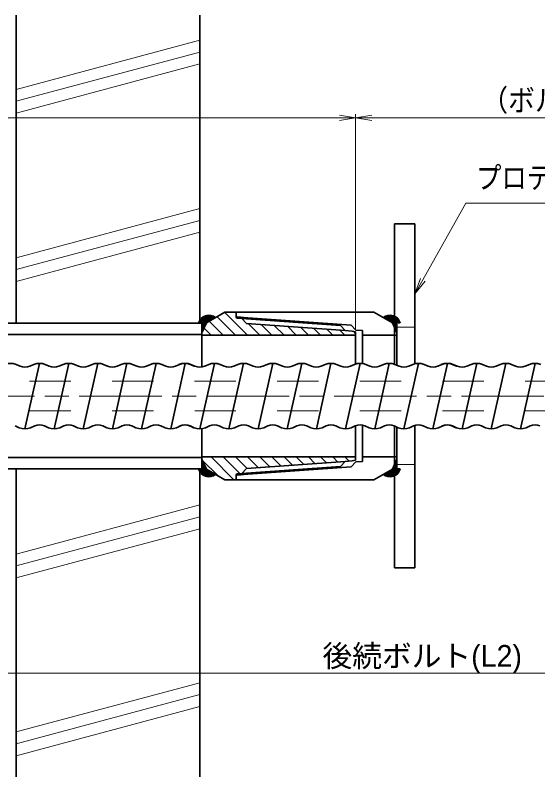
# Model space of a CAD drawing. Units: millimetres, scale not verified. Extents: x 1889 to 4202, y 889 to 2522.
# Drawn here: x 3071 to 3298.7, y 2005.9 to 2338 of the extents above; entities that cross this region are included whole.
import ezdxf
from ezdxf.enums import TextEntityAlignment as Align

# ---------------------------------------------------------------- set-up
doc = ezdxf.new("R2010")
doc.units = ezdxf.units.MM
doc.header["$LTSCALE"] = 3
doc.linetypes.add('CHAIN', pattern=[18.5, 12, -1.5, 3.5, -1.5])
doc.linetypes.add('DASHED_SPACED', pattern=[12, 6, -6])
for name, color, linetype, lineweight in [('1外形線', 7, 'Continuous', 35), ('2細い実線', 3, 'Continuous', 20), ('3隠れ線', 2, 'DASHED_SPACED', 13), ('4中心線', 1, 'CHAIN', 15), ('6寸法線', 4, 'Continuous', 13)]:
    doc.layers.add(name, color=color, linetype=linetype, lineweight=lineweight)
doc.styles.add('ＭＳ Ｐゴシック', font='')
doc.styles.get('ＭＳ Ｐゴシック').set_extended_font_data('MS PGothic')

# ---------------------------------------------------------------- blocks, each defined once
blk = doc.blocks.new('open_arrow')
at = {"color": 0, "linetype": 'Continuous', "lineweight": -2}
blk.add_lwpolyline([(7.5, 1.25), (0, 0), (7.5, -1.25)], dxfattribs=at)

msp = doc.modelspace()

# ---------------------------------------------------------------- hatches: boundary and pattern name
at = {"layer": '1外形線'}
h = msp.add_hatch(dxfattribs=at)
h.set_pattern_fill('USER', color=256, style=0, pattern_type=2)
h.set_pattern_definition([(45, (1422.702, 1961.522), (-0.08839, 0.08839), [])])
h.paths.add_polyline_path([(3150.896, 2203.682), (3152.371, 2203.682), (3152.371, 2199.432), (3154.371, 2203.813), (3158.371, 2206.122, 0.54359)])
h = msp.add_hatch(dxfattribs=at)
h.set_pattern_fill('USER', color=256, style=0, pattern_type=2)
h.set_pattern_definition([(135, (4967.039, 1961.522), (-0.08839, -0.08839), [])])
h.paths.add_polyline_path([(3238.845, 2203.682), (3237.371, 2203.682), (3237.371, 2199.432), (3235.371, 2203.813), (3231.371, 2206.122, -0.54359)])
h = msp.add_hatch(dxfattribs=at)
h.set_pattern_fill('USER', color=256, style=0, pattern_type=2)
h.set_pattern_definition([(315, (1422.702, 2382.341), (0.08839, 0.08839), [])])
h.paths.add_polyline_path([(3150.896, 2140.182), (3152.371, 2140.182), (3152.371, 2144.432), (3154.371, 2140.051), (3158.371, 2137.741, -0.54359)])
h = msp.add_hatch(dxfattribs=at)
h.set_pattern_fill('USER', color=256, style=0, pattern_type=2)
h.set_pattern_definition([(225, (4967.039, 2382.341), (0.08839, -0.08839), [])])
h.paths.add_polyline_path([(3238.845, 2140.182), (3237.371, 2140.182), (3237.371, 2144.432), (3235.371, 2140.051), (3231.371, 2137.741, 0.54359)])

# ---------------------------------------------------------------- linework, layer by layer
at = {"layer": '1外形線', "color": 2}
for p, q in [((3071.512, 2203.687), (3071.512, 2337.952)), ((3151.512, 2203.687), (3151.512, 2337.952)), ((3071.512, 2140.189), (3071.512, 2005.925)), ((3151.512, 2140.189), (3151.512, 2005.925))]:
    msp.add_line(p, q, dxfattribs=at)
at = {"layer": '1外形線'}
for p, q in [((3236.233, 2246.973), (3236.233, 2185.823)), ((3245.233, 2246.973), (3236.233, 2246.973)), ((3245.233, 2246.973), (3245.233, 2186.019)), ((3162.371, 2208.432), (3154.371, 2203.813)), ((3162.371, 2208.432), (3167.371, 2208.432)), ((3167.371, 2208.432), (3167.371, 2206.304)), ((3167.371, 2208.432), (3227.371, 2208.432)), ((3167.371, 2208.432), (3167.371, 2206.304)), ((3167.371, 2208.432), (3167.371, 2206.864)), ((3215.685, 2208.432), (3216.871, 2208.432)), ((3216.871, 2208.432), (3220.393, 2208.432)), ((3220.393, 2208.432), (3222.871, 2208.432)), ((3227.371, 2208.432), (3235.371, 2203.813)), ((3167.371, 2206.864), (3167.371, 2206.304)), ((3167.371, 2206.864), (3167.371, 2206.304)), ((3167.77, 2206.403), (3167.371, 2206.864)), ((3167.742, 2205.905), (3169.714, 2205.761)), ((3172.371, 2206.068), (3167.77, 2206.403)), ((3212.714, 2202.634), (3169.714, 2205.761)), ((3169.714, 2205.761), (3171.871, 2203.604)), ((3172.371, 2206.068), (3217.371, 2202.796)), ((3231.371, 2206.122), (3235.371, 2203.813)), ((2687.547, 2203.682), (3152.371, 2203.682)), ((3152.371, 2199.432), (3154.371, 2203.813)), ((3152.371, 2199.432), (3152.371, 2203.682)), ((3214.871, 2200.477), (3171.871, 2203.604)), ((3212.714, 2202.634), (3214.871, 2200.477)), ((3217.371, 2202.796), (3219.527, 2200.639)), ((3237.371, 2199.432), (3235.371, 2203.813)), ((3237.371, 2203.682), (3237.371, 2199.432)), ((2687.547, 2198.682), (3152.371, 2198.682)), ((3152.371, 2199.432), (3152.371, 2198.432)), ((3152.371, 2198.432), (3219.371, 2198.432)), ((3152.371, 2198.432), (3152.371, 2184.598)), ((3217.875, 2200.259), (3214.871, 2200.477)), ((3217.875, 2200.259), (3219.371, 2199.95)), ((3219.371, 2199.945), (3219.371, 2198.432)), ((3219.371, 2198.432), (3219.371, 2185.901)), ((3219.371, 2198.432), (3219.371, 2185.901)), ((3219.527, 2200.639), (3222.371, 2200.432)), ((3222.371, 2200.432), (3222.371, 2186.101)), ((3222.371, 2198.432), (3222.371, 2200.432)), ((3222.371, 2198.432), (3237.371, 2198.432)), ((3237.371, 2199.432), (3237.371, 2185.327)), ((3237.371, 2199.432), (3237.371, 2198.682)), ((3237.371, 2198.682), (3237.371, 2198.432)), ((3071.396, 2185.728), (3073.165, 2184.912)), ((3081.627, 2186.178), (3075.277, 2157.678)), ((3077.394, 2184.912), (3079.163, 2185.728)), ((3084.096, 2185.728), (3085.865, 2184.912)), ((3094.327, 2186.178), (3087.977, 2157.678)), ((3090.094, 2184.912), (3091.863, 2185.728)), ((3096.796, 2185.728), (3098.565, 2184.912)), ((3107.027, 2186.178), (3100.677, 2157.678)), ((3102.794, 2184.912), (3104.563, 2185.728)), ((3109.496, 2185.728), (3111.265, 2184.912)), ((3119.727, 2186.176), (3113.377, 2157.678)), ((3115.494, 2184.912), (3117.263, 2185.728)), ((3122.196, 2185.728), (3123.965, 2184.912)), ((3132.427, 2186.178), (3126.078, 2157.679)), ((3128.194, 2184.912), (3129.963, 2185.728)), ((3128.195, 2184.915), (3129.963, 2185.731)), ((3134.897, 2185.731), (3136.666, 2184.915)), ((3145.128, 2186.179), (3138.778, 2157.679)), ((3140.895, 2184.915), (3142.663, 2185.731)), ((3147.297, 2185.73), (3147.926, 2185.439)), ((3147.597, 2185.731), (3149.366, 2184.915)), ((3147.926, 2185.439), (3149.066, 2184.914)), ((3157.828, 2186.18), (3151.478, 2157.679)), ((3153.595, 2184.915), (3155.363, 2185.731)), ((3160.297, 2185.73), (3162.066, 2184.914)), ((3170.528, 2186.18), (3164.178, 2157.68)), ((3166.295, 2184.914), (3168.063, 2185.73)), ((3172.997, 2185.73), (3174.766, 2184.914)), ((3183.228, 2186.179), (3176.878, 2157.678)), ((3178.995, 2184.914), (3180.763, 2185.73)), ((3185.697, 2185.73), (3187.466, 2184.914)), ((3195.928, 2186.179), (3189.578, 2157.679)), ((3191.695, 2184.914), (3193.463, 2185.73)), ((3198.397, 2185.73), (3200.166, 2184.914)), ((3208.628, 2186.179), (3202.278, 2157.679)), ((3204.395, 2184.914), (3206.163, 2185.73)), ((3211.097, 2185.73), (3212.866, 2184.914)), ((3221.328, 2186.179), (3214.978, 2157.679)), ((3217.095, 2184.914), (3218.863, 2185.73)), ((3223.797, 2185.73), (3225.566, 2184.914)), ((3234.027, 2186.178), (3227.678, 2157.679)), ((3229.795, 2184.914), (3231.563, 2185.73)), ((3236.497, 2185.73), (3238.266, 2184.914)), ((3246.728, 2186.179), (3240.378, 2157.681)), ((3242.495, 2184.916), (3244.264, 2185.732)), ((3242.495, 2184.914), (3244.263, 2185.73)), ((3249.197, 2185.732), (3250.966, 2184.916)), ((3259.428, 2186.181), (3253.078, 2157.681)), ((3255.195, 2184.916), (3256.964, 2185.732)), ((3261.597, 2185.731), (3262.227, 2185.441)), ((3261.897, 2185.732), (3263.666, 2184.916)), ((3262.227, 2185.441), (3263.366, 2184.915)), ((3272.128, 2186.181), (3265.778, 2157.68)), ((3267.895, 2184.916), (3269.664, 2185.732)), ((3274.597, 2185.732), (3276.366, 2184.915)), ((3284.828, 2186.181), (3278.478, 2157.681)), ((3280.595, 2184.916), (3282.364, 2185.732)), ((3287.297, 2185.732), (3289.066, 2184.915)), ((3297.528, 2186.181), (3291.178, 2157.679)), ((3293.295, 2184.915), (3295.064, 2185.731)), ((3071.044, 2158.943), (3072.813, 2158.127)), ((3077.747, 2158.127), (3079.516, 2158.943)), ((3083.744, 2158.942), (3085.513, 2158.126)), ((3090.446, 2158.126), (3092.215, 2158.942)), ((3096.444, 2158.942), (3098.213, 2158.126)), ((3103.146, 2158.126), (3104.915, 2158.942)), ((3109.144, 2158.942), (3110.913, 2158.126)), ((3115.846, 2158.126), (3117.615, 2158.942)), ((3121.844, 2158.942), (3123.613, 2158.126)), ((3128.546, 2158.126), (3130.315, 2158.942)), ((3134.544, 2158.942), (3136.313, 2158.126)), ((3141.246, 2158.126), (3143.015, 2158.942)), ((3146.945, 2158.944), (3147.926, 2158.491)), ((3147.244, 2158.942), (3149.013, 2158.126)), ((3147.926, 2158.491), (3148.713, 2158.128)), ((3153.946, 2158.126), (3155.715, 2158.942)), ((3159.944, 2158.942), (3161.713, 2158.126)), ((3166.646, 2158.126), (3168.415, 2158.942)), ((3172.645, 2158.945), (3174.414, 2158.129)), ((3179.347, 2158.129), (3181.116, 2158.945)), ((3185.345, 2158.945), (3187.114, 2158.129)), ((3192.047, 2158.129), (3193.816, 2158.945)), ((3198.044, 2158.944), (3199.813, 2158.128)), ((3204.747, 2158.128), (3206.516, 2158.944)), ((3210.744, 2158.944), (3212.513, 2158.128)), ((3217.447, 2158.128), (3219.216, 2158.944)), ((3219.371, 2145.432), (3219.371, 2158.999)), ((3222.371, 2159.238), (3222.371, 2145.432)), ((3223.444, 2158.944), (3225.213, 2158.128)), ((3230.147, 2158.128), (3231.916, 2158.944)), ((3236.145, 2158.944), (3237.913, 2158.128)), ((3236.233, 2158.903), (3236.233, 2096.973)), ((3237.371, 2158.378), (3237.371, 2145.432)), ((3242.847, 2158.128), (3244.616, 2158.944)), ((3245.233, 2159.139), (3245.233, 2096.973)), ((3248.844, 2158.944), (3250.613, 2158.127)), ((3255.547, 2158.128), (3257.316, 2158.944)), ((3261.245, 2158.945), (3262.227, 2158.492)), ((3261.544, 2158.943), (3263.313, 2158.127)), ((3262.227, 2158.492), (3263.014, 2158.129)), ((3268.247, 2158.127), (3270.016, 2158.943)), ((3274.244, 2158.943), (3276.013, 2158.127)), ((3280.947, 2158.127), (3282.716, 2158.943)), ((3286.945, 2158.946), (3288.714, 2158.13)), ((3293.648, 2158.13), (3295.416, 2158.946)), ((3152.371, 2145.432), (3152.371, 2157.735)), ((3222.371, 2145.432), (3222.371, 2152.932)), ((3237.371, 2152.932), (3237.371, 2145.432)), ((2687.547, 2145.182), (3152.371, 2145.182)), ((3152.371, 2145.432), (3219.371, 2145.432)), ((3152.371, 2145.432), (3152.371, 2144.432)), ((3219.371, 2145.432), (3219.371, 2143.914)), ((3222.371, 2145.432), (3222.371, 2143.432)), ((3222.371, 2145.432), (3222.871, 2145.432)), ((3222.871, 2145.432), (3237.371, 2145.432)), ((3237.371, 2145.432), (3237.371, 2145.182)), ((3237.371, 2144.432), (3237.371, 2145.182)), ((3152.371, 2144.432), (3154.371, 2140.051)), ((3152.371, 2144.432), (3152.371, 2140.184)), ((3214.871, 2143.387), (3171.865, 2140.259)), ((3212.714, 2141.23), (3214.871, 2143.387)), ((3217.875, 2143.605), (3214.871, 2143.387)), ((3217.371, 2141.068), (3219.527, 2143.225)), ((3217.875, 2143.605), (3219.371, 2143.914)), ((3219.527, 2143.225), (3222.371, 2143.432)), ((3237.371, 2144.432), (3235.371, 2140.051)), ((3237.371, 2140.182), (3237.371, 2144.432)), ((2687.547, 2140.182), (3152.371, 2140.185)), ((3162.371, 2135.432), (3154.371, 2140.051)), ((3212.714, 2141.23), (3169.714, 2138.102)), ((3169.714, 2138.102), (3171.871, 2140.259)), ((3172.371, 2137.795), (3217.371, 2141.068)), ((3231.371, 2137.741), (3235.371, 2140.051)), ((3238.845, 2140.182), (3237.371, 2140.182)), ((3162.371, 2135.432), (3167.371, 2135.432)), ((3167.371, 2135.432), (3167.371, 2137.56)), ((3167.77, 2137.461), (3167.371, 2136.999)), ((3167.371, 2136.999), (3167.371, 2135.432)), ((3167.371, 2135.432), (3215.685, 2135.432)), ((3167.742, 2137.959), (3169.714, 2138.102)), ((3172.371, 2137.795), (3167.77, 2137.461)), ((3215.685, 2135.432), (3216.871, 2135.432)), ((3216.871, 2135.432), (3220.393, 2135.432)), ((3220.393, 2135.432), (3227.371, 2135.432)), ((3227.371, 2135.432), (3231.371, 2137.741)), ((3245.233, 2096.973), (3236.233, 2096.973))]:
    msp.add_line(p, q, dxfattribs=at)
for centre, radius, start, end in [((3155.424, 2202.48), 4.685, 51.02625, 165.13875), ((3167.771, 2206.304), 0.4, 180, 265.8404), ((3234.317, 2202.48), 4.685, 14.86125, 128.97375), ((3068.93, 2179.177), 7, 69.36613, 110.63387), ((3075.28, 2190.527), 6, 249.36605, 290.63617), ((3081.63, 2179.177), 7, 69.36613, 110.63387), ((3087.98, 2190.527), 6, 249.36605, 290.63617), ((3094.33, 2179.177), 7, 69.36613, 110.63387), ((3100.68, 2190.527), 6, 249.36605, 290.63617), ((3107.03, 2179.177), 7, 69.36613, 110.63387), ((3113.38, 2190.527), 6, 249.36605, 290.63617), ((3119.73, 2179.177), 7, 69.36613, 110.63387), ((3126.08, 2190.527), 6, 249.36605, 290.63617), ((3132.43, 2179.18), 7, 69.36613, 110.63387), ((3138.78, 2190.53), 6, 249.36605, 290.63617), ((3144.83, 2179.179), 7, 69.36613, 110.63387), ((3145.13, 2179.18), 7, 69.36613, 110.63387), ((3151.48, 2190.53), 6, 249.36605, 290.63617), ((3157.83, 2179.18), 7, 69.36613, 110.63387), ((3164.18, 2190.529), 6, 249.36605, 290.63617), ((3170.53, 2179.179), 7, 69.36613, 110.63387), ((3176.88, 2190.529), 6, 249.36605, 290.63617), ((3183.23, 2179.179), 7, 69.36613, 110.63387), ((3189.58, 2190.529), 6, 249.36605, 290.63617), ((3195.93, 2179.179), 7, 69.36613, 110.63387), ((3202.28, 2190.529), 6, 249.36605, 290.63617), ((3208.63, 2179.179), 7, 69.36613, 110.63387), ((3214.98, 2190.529), 6, 249.36605, 290.63617), ((3221.33, 2179.179), 7, 69.36613, 110.63387), ((3227.68, 2190.529), 6, 249.36605, 290.63617), ((3234.03, 2179.179), 7, 69.36613, 110.63387), ((3240.38, 2190.529), 6, 249.36605, 290.63617), ((3246.731, 2179.181), 7, 69.36613, 110.63387), ((3253.081, 2190.531), 6, 249.36605, 290.63617), ((3259.131, 2179.18), 7, 69.36613, 110.63387), ((3259.431, 2179.181), 7, 69.36613, 110.63387), ((3265.781, 2190.531), 6, 249.36605, 290.63617), ((3272.131, 2179.181), 7, 69.36613, 110.63387), ((3278.481, 2190.531), 6, 249.36605, 290.63617), ((3284.831, 2179.181), 7, 69.36613, 110.63387), ((3291.181, 2190.531), 6, 249.36605, 290.63617), ((3297.531, 2179.18), 7, 69.36613, 110.63387), ((3081.63, 2153.328), 6, 69.36992, 110.63395), ((3094.33, 2153.327), 6, 69.36992, 110.63395), ((3107.03, 2153.327), 6, 69.36992, 110.63395), ((3119.73, 2153.327), 6, 69.36992, 110.63395), ((3132.43, 2153.327), 6, 69.36992, 110.63395), ((3144.83, 2153.329), 6, 69.36992, 110.63395), ((3145.13, 2153.327), 6, 69.36992, 110.63395), ((3157.83, 2153.327), 6, 69.36992, 110.63395), ((3170.53, 2153.327), 6, 69.36992, 110.63395), ((3183.23, 2153.33), 6, 69.36992, 110.63395), ((3195.93, 2153.33), 6, 69.36992, 110.63395), ((3208.63, 2153.329), 6, 69.36992, 110.63395), ((3221.33, 2153.329), 6, 69.36992, 110.63395), ((3234.03, 2153.329), 6, 69.36992, 110.63395), ((3246.73, 2153.328), 6, 69.36992, 110.63395), ((3259.131, 2153.33), 6, 69.36992, 110.63395), ((3259.43, 2153.328), 6, 69.36992, 110.63395), ((3272.13, 2153.328), 6, 69.36992, 110.63395), ((3284.83, 2153.328), 6, 69.36992, 110.63395), ((3297.531, 2153.331), 6, 69.36992, 110.63395), ((3075.28, 2164.678), 7, 249.36613, 290.63387), ((3087.98, 2164.677), 7, 249.36613, 290.63387), ((3100.68, 2164.677), 7, 249.36613, 290.63387), ((3113.38, 2164.677), 7, 249.36613, 290.63387), ((3126.08, 2164.677), 7, 249.36613, 290.63387), ((3138.78, 2164.677), 7, 249.36613, 290.63387), ((3151.48, 2164.677), 7, 249.36613, 290.63387), ((3164.18, 2164.677), 7, 249.36613, 290.63387), ((3176.88, 2164.68), 7, 249.36613, 290.63387), ((3189.58, 2164.68), 7, 249.36613, 290.63387), ((3202.28, 2164.679), 7, 249.36613, 290.63387), ((3214.98, 2164.679), 7, 249.36613, 290.63387), ((3227.68, 2164.679), 7, 249.36613, 290.63387), ((3240.38, 2164.678), 7, 249.36613, 290.63387), ((3253.08, 2164.678), 7, 249.36613, 290.63387), ((3265.78, 2164.678), 7, 249.36613, 290.63387), ((3278.48, 2164.678), 7, 249.36613, 290.63387), ((3291.181, 2164.681), 7, 249.36613, 290.63387), ((3155.424, 2141.383), 4.685, 194.86125, 308.97375), ((3234.317, 2141.383), 4.685, 231.02625, 345.13875), ((3167.771, 2137.56), 0.4, 94.1596, 180)]:
    msp.add_arc(centre, radius, start, end, dxfattribs=at)
at = {"layer": '2細い実線'}
for p, q in [((3172.299, 2198.432), (3162.325, 2208.406)), ((3166.996, 2198.432), (3158.963, 2206.465)), ((3156.389, 2198.432), (3153.317, 2201.504)), ((3161.692, 2198.432), (3155.601, 2204.523)), ((3177.602, 2198.432), (3172.474, 2203.561)), ((3182.906, 2198.432), (3178.193, 2203.145)), ((3188.209, 2198.432), (3183.912, 2202.729)), ((3193.512, 2198.432), (3189.631, 2202.313)), ((3198.816, 2198.432), (3195.351, 2201.897)), ((3204.119, 2198.432), (3201.07, 2201.481)), ((3209.422, 2198.432), (3206.789, 2201.065)), ((3214.726, 2198.432), (3212.508, 2200.649)), ((3219.371, 2199.09), (3218.287, 2200.173)), ((3166.356, 2135.432), (3156.356, 2145.432)), ((3169.038, 2138.053), (3161.659, 2145.432)), ((3172.117, 2140.277), (3166.963, 2145.432)), ((3177.061, 2140.637), (3172.266, 2145.432)), ((3182.005, 2140.996), (3177.569, 2145.432)), ((3186.949, 2141.356), (3182.873, 2145.432)), ((3191.892, 2141.715), (3188.176, 2145.432)), ((3196.836, 2142.075), (3193.479, 2145.432)), ((3201.78, 2142.435), (3198.783, 2145.432)), ((3206.724, 2142.794), (3204.086, 2145.432)), ((3211.667, 2143.154), (3209.389, 2145.432)), ((3216.611, 2143.513), (3214.692, 2145.432)), ((3159.253, 2137.232), (3152.637, 2143.847))]:
    msp.add_line(p, q, dxfattribs=at)
at = {"layer": '3隠れ線'}
for p, q in [((3245.233, 2201.924), (3236.233, 2201.924)), ((3455.224, 2178.432), (2838.207, 2178.432)), ((3455.23, 2165.432), (2838.213, 2165.432)), ((3245.233, 2142.022), (3236.233, 2142.022))]:
    msp.add_line(p, q, dxfattribs=at)
at = {"layer": '4中心線'}
msp.add_line((3911.945, 2171.932), (2205.885, 2171.932), dxfattribs=at)
at = {"layer": '6寸法線'}
for p, q in [((3071.512, 2305.639), (3151.512, 2327.075)), ((3071.512, 2300.462), (3151.512, 2321.898)), ((3071.512, 2295.286), (3151.512, 2316.722)), ((3219.371, 2200.955), (3219.371, 2294.748)), ((3219.371, 2200.955), (3219.371, 2294.748)), ((3219.371, 2293.248), (2687.547, 2293.248)), ((3219.371, 2293.248), (3457.222, 2293.248)), ((3071.512, 2232.219), (3151.512, 2253.655)), ((3071.512, 2227.042), (3151.512, 2248.478)), ((3071.512, 2221.866), (3151.512, 2243.302)), ((3147.926, 2185.437), (3147.928, 2185.438)), ((3262.227, 2185.438), (3262.229, 2185.44)), ((3071.512, 2102.997), (3151.512, 2124.433)), ((3071.512, 2097.821), (3151.512, 2119.257)), ((3071.512, 2092.645), (3151.512, 2114.081)), ((2781.206, 2051.126), (3457.232, 2051.126)), ((3071.512, 2025.467), (3151.512, 2046.903)), ((3071.512, 2020.291), (3151.512, 2041.727)), ((3071.512, 2015.114), (3151.512, 2036.55))]:
    msp.add_line(p, q, dxfattribs=at)
msp.add_lwpolyline([(3245.233, 2216.496), (3248.655, 2222.603), (3267.373, 2256.009), (3342.574, 2256.009)], dxfattribs=at)

# ---------------------------------------------------------------- block references
at = {"layer": '6寸法線', "xscale": 0.933, "yscale": 0.933}
for p, rotation in [((3219.371, 2293.248), 180), ((3245.233, 2216.496), 60.7)]:
    msp.add_blockref('open_arrow', p, dxfattribs=dict(at, rotation=rotation))
msp.add_blockref('open_arrow', (3219.371, 2293.248), dxfattribs=at)

# ---------------------------------------------------------------- texts
at = {"layer": '6寸法線', "style": 'ＭＳ Ｐゴシック', "width": 0.9}
msp.add_text('（ボルト追打ち、残長）', height=9.501, dxfattribs=at).set_placement((3338.296, 2300.902), align=Align.MIDDLE_CENTER)
at = {"layer": '6寸法線', "style": 'ＭＳ Ｐゴシック', "width": 0.85}
msp.add_text('プロテクタ－', height=9.501, dxfattribs=at).set_placement((3271.893, 2271.899), align=Align.TOP_LEFT)
at = {"layer": '6寸法線', "style": 'ＭＳ Ｐゴシック'}
msp.add_text('後続ボルト(L2)', height=9.501, dxfattribs=at).set_placement((3248.374, 2058.617), align=Align.MIDDLE_CENTER)

doc.saveas('drawing.dxf')
